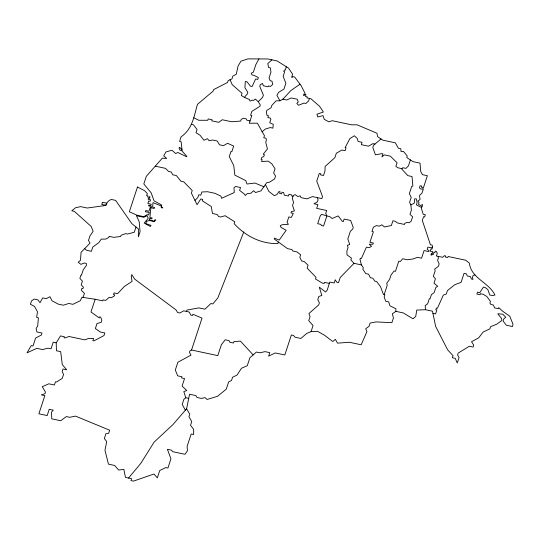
<?xml version="1.0" encoding="UTF-8"?>
<svg xmlns="http://www.w3.org/2000/svg" width="540" height="540" viewBox="0 0 540 540"><rect width="100%" height="100%" fill="white"/><g stroke="black" fill="none" stroke-linecap="round" stroke-linejoin="round"><path stroke-width="0.81" d="M128.547 478.062L140.677 463.529L154.136 442.112L173.036 424.494L186.604 408.767L189.554 394.24L195.878 395.59L196.999 397.487L201.38 398.419L205.038 397.602L207.05 399.465L217.499 396.326L226.24 389.205L228.643 381.908L231.518 380.491L232.585 377.251L236.993 375.084L241.562 368.192L247.273 365.715L249.899 357.737L256.379 352.046L259.902 352.796L265.019 351.635L269.777 352.647L268.637 356.11L275.292 352.951L284.81 354.976L291.377 334.996L293.497 335.441L295.076 337.23L300.895 338.465L306.713 333.43L311.074 331.628L317.54 331.304L324.398 335.138L332.762 341.523L335.333 339.336L337.534 343.156L349.36 342.259L361.172 344.776L366.964 331.547L365.688 328.772L369.029 326.322L370.089 323.102L375.962 321.921L391.885 322.67L393.451 317.918L392.317 313.814L395.888 311.351L395.894 308.738L389.914 305.782L388.726 301.88L385.736 301.239L384.149 296.939L384.871 294.732L383.461 294.435L380.43 286.51L376.596 281.522L374.834 281.151L372.816 278.215L370.346 277.688L368.611 274.199L365.789 273.598L362.833 269.251L363.332 267.725L361.429 264.917L359.978 259.315L360.308 258.296L361.368 258.518L366.417 247.124L369.056 247.691L371.554 246.348L369.279 244.269L372.964 244.215L373.356 243.027L369.92 242.298L373.383 231.775L371.972 231.478L373.37 227.232L376.339 225.585L379.235 226.199L381.915 224.809L384.392 226.942L391.358 225.538L392.924 220.786L395.213 221.272L397.42 222.939L404.467 224.438L404.831 223.324L407.093 222.372L409.03 222.784L411.156 221.225L412.607 216.81L409.995 214.34L411.372 210.161L410.879 204.89L409.583 202.318L411.197 197.417L409.367 193.59L411.77 186.293L412.87 186.118L412.034 176.526L407.808 175.628L401.686 168.973L402.786 167.717L405.959 168.392L408.449 165.861L410.4 159.921M311.074 331.628L313.038 325.499L308.711 320.679L310.061 316.582L308.887 313.585L318.708 304.877L319.383 302.819L317.756 299.653L318.803 296.487L321.827 295.441L319.288 287.152L325.573 291.992L327.193 290.196L329.771 282.069L334.179 283.007L335.239 279.781L336.778 282.218L338.54 282.596L340.214 277.506L354.031 263.338L361.429 264.917M188.716 398.378L185.767 397.751L183.829 391.588L186.766 390.555L182.088 386.039L184.545 378.574L181.548 377.933L181.94 376.745L177.707 375.847L175.311 370.049L177.876 362.245L190.991 355.138L189.452 352.316L189.898 350.96L191.538 350.021L202.028 318.121L192.922 314.273L192.53 315.461L190.769 315.083L189.27 312.046L183.634 310.844L179.867 313.004L177.579 312.518L176.148 310.014L134.622 279.065L131.807 274.624L131.247 276.325L132.084 281.387L124.362 286.47L117.592 293.666L114.068 292.916L113.508 294.611L114.743 294.874L114.413 295.893L111.341 297.743L109.222 297.29L105.725 300.416L103.086 299.855L102.749 300.875L95.168 299.255L90.983 311.985L99.272 317.932L99.61 316.913L100.669 317.135L101.864 320.315L101.203 322.333L97.038 323.487L95.371 328.55L100.346 332.006L104.814 332.957L103.95 335.59L93.919 340.868L92.86 340.639L93.589 338.432L88.614 338.459L84.706 339.842L69.026 336.501L64.935 337.946L64.058 337.757L64.388 336.737L60.514 335.914L56.207 342.826L53.21 342.191L51.03 348.806L48.033 348.172L42.586 349.569L36.767 348.334L27 352.85L31.246 345.593L33.008 345.971L35.633 337.993L41.344 335.063L42.012 333.031L36.902 331.938L36.113 328.448L37.685 325.971L38.407 317.804L36.646 317.432L37.456 311.702L34.472 306.376L30.429 304.276L31.543 300.888L34.196 299.079L37.834 299.855L40.028 302.67L42.694 297.891L46.217 298.647L49.916 296.73L52.016 300.8L58.354 304.162L63.288 305.208L68.85 303.466L72.907 304.331L80.204 300.767L82.026 297.209L83.086 297.439L84.422 293.362L81.304 290.203L81.918 288.34L82.971 288.562L83.416 287.206L81.196 284.843L82.418 281.131L79.866 278.377L80.926 275.157L81.452 275.265L83.295 269.669L86.373 265.511L86.333 263.439L84.22 262.987L80.912 264.377L78.199 262.258L80.487 260.314L81.074 252.322L90.045 243.081L88.486 240.455L89.991 235.872L93.13 231.329L91.159 226.456L74.311 211.336L71.773 210.796L75.58 207.725L80.703 206.638L87.224 208.028L103.835 205.726L104.355 205.214L105.766 205.517L107.487 202.142L109.309 200.36L111.389 199.476L115.621 200.374L131.821 223.628L138.632 229.163L138.395 236.797L140.09 231.653L139.151 221.555L136.424 215.723L143.822 217.296L147.049 215.723L148.257 218.241L144.194 223.067L150.296 226.469L151.025 225.41L145.645 223.553L146.718 221.258L149.438 220.529L154.373 221.582L155.817 219.881L154.994 219.706L153.927 221.211L149.175 219.692L149.756 218.376L151.855 218.822L152.132 217.971L149.897 217.499L150.883 207.765L154.231 208.474L154.568 207.461L152.624 207.043L152.989 202.649L161.042 205.848L161.318 207.711L162.554 207.974L162.722 207.468L161.71 207.252L161.44 204.869L154.062 200.86L151.18 192.881L143.816 183.951L146.327 176.317L162.311 158.18L166.698 158.463L163.721 155.864L165.989 151.909L171.97 150.262L175.662 153.59L177.842 152.476L186.678 156.796L186.826 156.344L182.149 151.146L181.163 141.757L179.577 141.413L181.089 136.836C192.544 128.878 193.941 116.377 197.451 104.335L213.104 91.145L213.604 89.62L227.563 82.478L228.17 80.609L231.957 78.887L232.848 76.174L236.291 74.203L238.052 66.089L240.921 61.209L247.887 58.887L267.766 58.955L277.108 60.939L288.583 68.162L292.619 74.237L291.613 77.288L292.316 77.443L292.599 76.592L294.712 77.044L301.273 85.921L305.039 93.319L304.709 94.338L303.824 94.149L303.433 95.337L304.317 95.526L304.594 94.675L305.876 94.399L305.552 96.485L307.294 96.856L306.956 97.889L310.831 98.712L319.531 106.245L323.379 112.037L316.953 114.197L317.77 116.964L323.041 115.607L324.25 119.32L328.86 121.824L332.255 120.71L351.641 124.841L356.987 124.781L376.981 133.252L377.561 136.62L382.712 140.137L395.401 142.837L398.331 148.19L400.802 148.716L400.997 151.463L403.461 151.416L407.268 155.993L406.769 157.525L412.992 161.636L420.039 163.141L420.694 171.369L422.449 174.656L427.383 175.709L423.482 187.589L421.362 187.137L421.7 186.118L420.113 185.78L419.499 187.65L420.208 188.804L422.32 189.257L422.523 188.636L423.407 188.825L422.01 193.07L419.823 195.116L419.546 195.966L420.073 199.523L417.893 201.022L419.054 202.608L418.5 204.302L420.404 205.511L422.665 204.566L421.382 208.467L423.232 214.299L425.345 214.751L424.622 216.959L423.562 216.729L422.334 220.462L430.434 244.802L432.196 245.18L432.628 247.003L431.899 249.21L430.94 249.007L430.232 251.161L432.877 251.721L432.263 253.591L431.379 253.402L430.88 254.927L431.757 255.116L432.041 254.266L433.269 254.529L433.998 252.329L434.876 252.511L435.321 251.154L436.205 251.343L437.285 253.26L436.394 255.98L442.564 257.29L444.413 255.704L445.649 255.967L445.311 256.986L447.782 257.506L448.112 256.493L465.777 260.253L469.375 263.189C471.231 278.525 488.808 282.251 494.951 295.043L492.581 295.582L489.78 294.988L487.823 289.555L485.075 287.469L483.388 287.111L479.776 292.66L477.482 292.174L476.867 294.043L480.067 294.725L480.404 293.706L483.226 294.307L486.79 296.48L490.442 301.388L489.881 303.082L490.867 304.466L493.331 304.992L494.681 307.915L498.386 308.704L498.737 307.631L502.794 311.324L509.747 316.184L513 324.196L512.5 326.531L506.338 325.215L503.077 321.03L503.759 318.958L505.73 317.23L502.747 314.179L497.745 313.787L501.64 318.512L501.802 320.531L496.726 324.203L490.604 326.673L489.875 328.88L483.206 331.992L478.676 337.844L471.542 341.726L473.708 345.168L473.094 347.038L469.375 346.248L458.257 353.025L457.589 355.064L459.081 357.527L457.292 362.954L455.186 358.331L452.365 357.73L453.04 355.691L447.613 349.792L435.645 326.41L432.5 311.202L425.432 309.697L416.752 310.082L415.726 316.501L412.979 318.769L403.286 312.923L395.888 311.351M135.992 227.016L134.271 232.247L127.561 234.036L125.624 233.618L121.021 235.298L120.629 236.486L113.798 237.35L109.147 236.365L108.817 237.384L105.86 239.065L101.257 239.126L98.847 242.609L92.786 247.077L91.388 251.323L86.63 250.31L84.645 248.636M230.067 79.751L232.241 84.719L242.055 93.312L241.326 95.519L244.742 97.538L245.14 96.329L247.199 94.176L247.813 92.306L244.917 87.723L245.315 81.466L247.023 81.83L250.371 86.117L252.133 86.495L255.629 78.975L257.749 79.427L258.363 77.558L253.976 75.35L252.038 74.939L251.188 73.278L253.368 72.158L255.879 64.517L258.923 58.921M186.455 311.445L186.901 310.082L198.848 307.894L204.91 309.191L210.897 303.534L212.841 303.946L217.823 297.952L243.81 231.883M286.322 66.737L285.174 70.22L284.297 70.031L283.79 71.557L284.675 71.746L283.169 76.329L285.883 83.282L283.986 89.046L278.674 92.3L276.912 95.29L279.916 100.798L282.906 99.178L290.871 90.558L300.01 84.213M309.434 98.415L308.617 100.892L305.917 103.484L303.973 103.066L298.559 105.28L296.825 103.403L298.242 101.925L297.236 99.225L291.242 97.943L286.787 100.001L282.906 99.178M278.404 242.028L277.898 243.56C261.117 244.06 245.261 235.973 234.185 223.709L234.799 221.846L225.099 215.716L220.583 217.006L218.646 216.587L217.188 214.501L212.429 213.489L211.309 206.564L202.244 200.752L202.689 199.395L200.752 198.983L197.046 204.674L191.39 193.104L192.226 190.559L183.775 181.859L180.954 181.258L176.371 175.568L172.665 174.778L171.342 172.031L168.527 171.43L165.55 168.365L155.27 166.172M384.17 294.584L387.234 285.248L386.728 283.271L389.583 279.416L391.034 275.002L394.065 271.033L395.456 271.33L398.804 261.151L400.39 261.488L402.611 258.748L407.369 259.767L413.087 258.964L417.514 257.344L421.565 258.201L424.076 250.567L428.834 251.579L429.111 250.736L427.16 249.304L427.889 247.097L431.764 247.921L431.987 247.246L432.513 247.354M194.933 200.36L197.795 197.66L198.74 194.778L200.779 195.21L201.839 191.984L207.562 191.734L214.96 193.313L220.988 196.196L221.562 198.329L234.259 192.537L233.975 187.724L235.622 186.469L240.536 187.515L239.585 190.397L244.377 194.062L245.255 195.514L247.286 193.576L250.985 193.219L253.496 190.715L255.562 192.53L260.955 190.863L266.747 182.696L269.5 182.189L274.597 178.949L275.542 176.067L273.659 173.05L275.049 168.804L271.829 163.816L268.218 161.15L261.569 161.494L262.184 159.631L261.124 159.401L261.799 157.369L263.736 156.641L264.411 154.602L263.351 154.379L263.574 153.704L267.449 148.966L265.727 142.196L266.45 139.995L265.896 138.206L263.776 137.754L264.452 135.722L257.391 123.181L249.284 123.242L251.822 115.533L250.587 115.27L251.87 111.368L259.862 106.346L260.307 104.983L258.262 101.662L255.251 99.056L253.692 100.406L252.464 100.143L250.06 101.102L249.473 99.508L244.742 97.538M258.262 101.662L262.643 97.322L263.372 95.121L259.747 86.339L260.246 84.814L262.481 83.403L263.385 85.779L268.144 86.798L268.421 85.948L270.533 86.4L272.774 84.402L271.924 81.101L270.101 80.717L269.075 77.841L270.972 72.07L270.331 67.838L268.569 67.46L267.8 63.612L271.937 59.839M381.011 138.976L373.552 145.28L372.83 147.488L375.442 154.845L381.875 153.65L382.934 153.873L381.929 156.931L384.365 154.872L390.359 156.148L397.055 162.756L395.881 166.32L397.818 167.764L401.969 168.649M261.927 131.902L265.397 129.019L270.263 127.568L272.903 128.129L273.267 124.308L269.716 122.742L270.891 119.178L270.142 118.051L267.847 117.565L268.461 115.695L266.983 115.378L266.348 112.023L266.909 110.329L271.08 107.737L271.856 105.361L276.048 100.858L279.916 100.798M185.767 397.751L183.884 399.31L182.21 404.399L185.348 410.218M410.879 204.89L414.248 203.175L414.7 198.828L416.36 198.848L417.116 202.703L416.414 204.822L420.734 207.137L421.936 206.786M475.025 274.874L473.067 275.542L472.46 277.405L472.986 279.376L471.4 279.038L470.482 276.662L467.309 275.987L466.351 273.814L464.063 273.328L461.106 282.319L454.754 284.722L447.417 290.594L446.303 293.99L443.3 295.11L437.427 308.306L436.367 308.084L435.814 309.778L436.867 310.007L435.584 313.909L432.938 313.342M83.086 297.439L95.168 299.255M374.983 144.072L372.917 143.633L368.51 146.198L361.287 144.659L362.05 142.331L358.175 141.5L357.244 138.409L354.314 135.769L349.866 138.618L345.134 147.636L346.019 147.818L345.067 150.707L341.894 150.032L336.332 153.239L334.881 157.646L325.134 166.435L324.938 171.119L323.5 175.493L320.504 174.852L320.841 173.84L319.255 173.495L316.744 181.136L322.508 196.553L321.84 198.592L312.498 196.601L306.902 198.862L301.084 197.62L300.152 195.818L297.824 196.574L295.178 194.636L293.274 195.466L292.322 198.356L293.551 202.426L292.545 205.477L294.408 210.944L291.472 211.545L291.026 212.909L293.315 213.394L291.303 217.458L288.832 216.931L287.05 222.359L288.421 224.303L282.319 224.714L280.26 225.653L281.009 227.36L286.146 230.324L279.221 240.097L274.482 238.14L274.205 238.991L287.503 248.623L291.904 249.561L292.801 250.999L297.027 251.903L300.645 254.819L299.808 257.364L301.617 261.009L304.263 261.569L308.09 265.241L307.145 268.13L316.022 277.358L315.482 278.998L322.353 283.109L324.115 283.487L324.486 282.353L329.42 283.406M250.06 120.892L246.868 120.211L246.213 118.834L243.392 118.233L241.218 119.374L240.658 121.068L231.606 121.743L222.264 119.752L218.781 122.324L211.727 120.825L212.078 119.758L208.204 118.928L207.758 120.285L198.734 120.272L193.907 117.788M191.288 124.328L193.421 124.781L197.06 129.485L196 132.712L199.982 135.203L203.999 140.258L207.421 138.665L209.183 140.744L212.659 140.002L217.242 140.981L219.47 144.781L223.526 145.645L227.61 143.282L233.678 146.084L231.822 151.733L230.945 151.544L229.271 156.634L233.759 165.571L234.839 175.115L245.801 180.644L246.976 184.012L254.921 183.053L264.067 186.833M293.024 196.216L291.796 195.953L291.438 194.819L288.968 194.292L288.394 196.047L284.337 195.183L283.662 192.544L282.076 192.206L281.543 193.84L279.599 193.428L280.139 191.794L278.903 191.531L276.912 194.616L274.266 195.622L268.832 191.383L265.586 184.856M191.538 350.021L217.796 355.617L221.366 344.756L225.227 339.781L228.926 340.571L229.817 342.212L233.516 343.001L233.962 341.644L240.435 341.098L253.138 354.895M354.031 263.338L350.851 260.003L351.466 258.134L347.011 254.867L346.876 251.066L348.07 247.428L347.355 245.335L349.69 244.458L347.821 238.997L350.332 231.363L352.728 229.001L353.228 227.475L350.663 220.462L344.135 219.071L343.298 221.616L342.421 221.427L338.182 215.899L332.12 218.518L330.001 216.763L321.584 214.353L320.24 215.892L317.675 223.702L320.848 224.377L321.489 225.565L323.561 226.01L326.828 216.088L325.755 213.374L326.707 210.492L316.656 208.352L317.885 204.62L314.01 203.796L317.446 201.818L318.06 199.949L317.432 197.654M186.604 408.767L189.769 414.18L188.933 416.725L191.741 421.558L190.512 425.291L193.651 429.314L193.657 434.504L191.194 433.978L187.124 446.357L187.434 450.819L185.011 454.295L172.679 451.67L171.538 450.185L167.407 449.307L170.944 458.858L167.933 468.018L165.821 467.566L159.719 470.57L157.322 477.866L153.954 474.019L133.488 481.113L131.018 480.587L131.632 478.717L125.462 477.407L123.849 469.368L118.678 470.05L114.622 465.453L108.452 464.137L104.969 450.259L106.724 441.612L104.348 438.507L105.914 433.755L108.675 433.269L109.674 430.211L75.539 416.124L69.667 417.292L66.319 416.583L60.73 420.741L51.745 418.824L51.543 412.094L53.278 410.15L49.228 409.286L47.162 415.564L38.88 413.802L44.847 395.644L41.324 394.895L44.915 393.755L45.468 392.06L42.248 386.681L48.823 383.812L54.419 385L55.478 381.78L56.538 382.003L62.269 378.358L63.551 374.45L62.154 371.554L62.991 369.009L66.69 369.792L62.276 364.608L60.689 351.668L56.457 350.764L56.207 342.826M438.156 256.351L438.372 258.005L437.589 260.381L439.182 263.939L438.406 266.315L434.632 269.136L435.186 270.743L433.343 276.345L435.429 278.816L433.978 283.23L437.704 286.281L435.814 287.523L434.14 292.613L431.413 294.624L430.015 298.87L429.314 298.715L427.639 303.811L425.189 305.566L425.432 309.697M181.751 149.29L181.629 150.505L180.043 150.167L179.044 148.203L179.442 147.238L181.751 149.29M102.445 202.433L101.777 204.471L105.827 205.335L106.589 203.026L102.445 202.433M137.484 187.016L129.337 211.788L137.059 215.231L143.755 216.655L147.17 214.637L148.581 214.934L149.357 212.564L145.382 211.721L145.773 210.532L148.946 211.208L150.228 207.306L151.031 207.475L151.369 206.456L148.547 205.855L148.77 205.18L150.788 205.605L151.234 204.248L147.852 203.533L148.689 200.988L150.053 201.278L150.552 199.746L148.088 199.22L148.426 198.207L149.519 198.437L150.019 196.911L149.317 196.763L149.148 197.269L147.562 196.931L147.893 195.912L146.664 195.649L147.332 193.617L144.599 190.688L137.484 187.016"/></g></svg>
